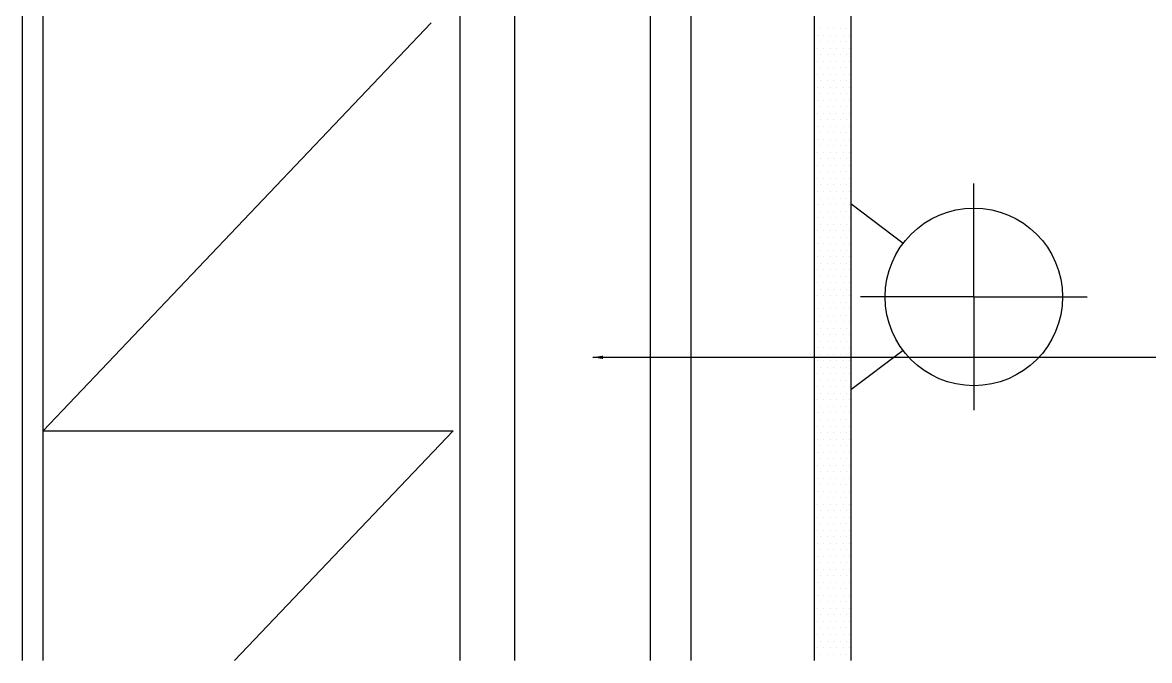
# Model space of a CAD drawing. Header units: metres. Extents: x 179535 to 180682, y 160703 to 163092.
# Drawn here: x 179536.4 to 179811.1, y 162462.9 to 162618.4 of the extents above; entities that cross this region are included whole.
import ezdxf

# ---------------------------------------------------------------- set-up
doc = ezdxf.new("R2010")
doc.units = ezdxf.units.M
for name, color, linetype in [('00', 251, 'Continuous'), ('0节点3', 3, 'Continuous'), ('0节点4', 1, 'Continuous'), ('10', 8, 'Continuous'), ('18', 4, 'Continuous'), ('7', 7, 'Continuous'), ('家具外线', 1, 'Continuous')]:
    doc.layers.add(name, color=color, linetype=linetype)
doc.dimstyles.get("Standard").update_dxf_attribs({"dimtxt": 2.5, "dimasz": 2.5, "dimexe": 1.25, "dimexo": 0.625, "dimtad": 1, "dimcen": 2.5, "dimazin": 3, "dimtfac": 1, "dimtmove": 0, "dimatfit": 3})

msp = doc.modelspace()

# ---------------------------------------------------------------- linework, layer by layer
at = {"layer": '00'}
for p, q in [((179729.36, 162616.9, -5.67), (179729.36, 162616.9, -5.67)), ((179730.16, 162615.31, -5.67), (179730.16, 162615.31, -5.67)), ((179730.95, 162616.9, -5.67), (179730.95, 162616.9, -5.67)), ((179731.74, 162615.31, -5.67), (179731.74, 162615.31, -5.67)), ((179732.54, 162616.9, -5.67), (179732.54, 162616.9, -5.67)), ((179733.33, 162615.31, -5.67), (179733.33, 162615.31, -5.67)), ((179734.12, 162616.9, -5.67), (179734.12, 162616.9, -5.67)), ((179734.92, 162615.31, -5.67), (179734.92, 162615.31, -5.67)), ((179735.71, 162616.9, -5.67), (179735.71, 162616.9, -5.67)), ((179736.51, 162615.31, -5.67), (179736.51, 162615.31, -5.67)), ((179737.3, 162616.9, -5.67), (179737.3, 162616.9, -5.67)), ((179738.09, 162615.31, -5.67), (179738.09, 162615.31, -5.67)), ((179729.36, 162613.72, -5.67), (179729.36, 162613.72, -5.67)), ((179730.16, 162612.14, -5.67), (179730.16, 162612.14, -5.67)), ((179730.95, 162613.72, -5.67), (179730.95, 162613.72, -5.67)), ((179731.74, 162612.14, -5.67), (179731.74, 162612.14, -5.67)), ((179732.54, 162613.72, -5.67), (179732.54, 162613.72, -5.67)), ((179733.33, 162612.14, -5.67), (179733.33, 162612.14, -5.67)), ((179734.12, 162613.72, -5.67), (179734.12, 162613.72, -5.67)), ((179734.92, 162612.14, -5.67), (179734.92, 162612.14, -5.67)), ((179735.71, 162613.72, -5.67), (179735.71, 162613.72, -5.67)), ((179736.51, 162612.14, -5.67), (179736.51, 162612.14, -5.67)), ((179737.3, 162613.72, -5.67), (179737.3, 162613.72, -5.67)), ((179738.09, 162612.14, -5.67), (179738.09, 162612.14, -5.67)), ((179729.36, 162610.55, -5.67), (179729.36, 162610.55, -5.67)), ((179730.95, 162610.55, -5.67), (179730.95, 162610.55, -5.67)), ((179732.54, 162610.55, -5.67), (179732.54, 162610.55, -5.67)), ((179734.12, 162610.55, -5.67), (179734.12, 162610.55, -5.67)), ((179735.71, 162610.55, -5.67), (179735.71, 162610.55, -5.67)), ((179737.3, 162610.55, -5.67), (179737.3, 162610.55, -5.67)), ((179729.36, 162607.37, -5.67), (179729.36, 162607.37, -5.67)), ((179730.16, 162608.96, -5.67), (179730.16, 162608.96, -5.67)), ((179730.95, 162607.37, -5.67), (179730.95, 162607.37, -5.67)), ((179731.74, 162608.96, -5.67), (179731.74, 162608.96, -5.67)), ((179732.54, 162607.37, -5.67), (179732.54, 162607.37, -5.67)), ((179733.33, 162608.96, -5.67), (179733.33, 162608.96, -5.67)), ((179734.12, 162607.37, -5.67), (179734.12, 162607.37, -5.67)), ((179734.92, 162608.96, -5.67), (179734.92, 162608.96, -5.67)), ((179735.71, 162607.37, -5.67), (179735.71, 162607.37, -5.67)), ((179736.51, 162608.96, -5.67), (179736.51, 162608.96, -5.67)), ((179737.3, 162607.37, -5.67), (179737.3, 162607.37, -5.67)), ((179738.09, 162608.96, -5.67), (179738.09, 162608.96, -5.67)), ((179729.36, 162604.2, -5.67), (179729.36, 162604.2, -5.67)), ((179730.16, 162605.79, -5.67), (179730.16, 162605.79, -5.67)), ((179730.95, 162604.2, -5.67), (179730.95, 162604.2, -5.67)), ((179731.74, 162605.79, -5.67), (179731.74, 162605.79, -5.67)), ((179732.54, 162604.2, -5.67), (179732.54, 162604.2, -5.67)), ((179733.33, 162605.79, -5.67), (179733.33, 162605.79, -5.67)), ((179734.12, 162604.2, -5.67), (179734.12, 162604.2, -5.67)), ((179734.92, 162605.79, -5.67), (179734.92, 162605.79, -5.67)), ((179735.71, 162604.2, -5.67), (179735.71, 162604.2, -5.67)), ((179736.51, 162605.79, -5.67), (179736.51, 162605.79, -5.67)), ((179737.3, 162604.2, -5.67), (179737.3, 162604.2, -5.67)), ((179738.09, 162605.79, -5.67), (179738.09, 162605.79, -5.67)), ((179729.36, 162601.02, -5.67), (179729.36, 162601.02, -5.67)), ((179730.16, 162602.61, -5.67), (179730.16, 162602.61, -5.67)), ((179730.95, 162601.02, -5.67), (179730.95, 162601.02, -5.67)), ((179731.74, 162602.61, -5.67), (179731.74, 162602.61, -5.67)), ((179732.54, 162601.02, -5.67), (179732.54, 162601.02, -5.67)), ((179733.33, 162602.61, -5.67), (179733.33, 162602.61, -5.67)), ((179734.12, 162601.02, -5.67), (179734.12, 162601.02, -5.67)), ((179734.92, 162602.61, -5.67), (179734.92, 162602.61, -5.67)), ((179735.71, 162601.02, -5.67), (179735.71, 162601.02, -5.67)), ((179736.51, 162602.61, -5.67), (179736.51, 162602.61, -5.67)), ((179737.3, 162601.02, -5.67), (179737.3, 162601.02, -5.67)), ((179738.09, 162602.61, -5.67), (179738.09, 162602.61, -5.67)), ((179730.16, 162599.44, -5.67), (179730.16, 162599.44, -5.67)), ((179731.74, 162599.44, -5.67), (179731.74, 162599.44, -5.67)), ((179733.33, 162599.44, -5.67), (179733.33, 162599.44, -5.67)), ((179734.92, 162599.44, -5.67), (179734.92, 162599.44, -5.67)), ((179736.51, 162599.44, -5.67), (179736.51, 162599.44, -5.67)), ((179738.09, 162599.44, -5.67), (179738.09, 162599.44, -5.67)), ((179729.36, 162597.85, -5.67), (179729.36, 162597.85, -5.67)), ((179730.16, 162596.26, -5.67), (179730.16, 162596.26, -5.67)), ((179730.95, 162597.85, -5.67), (179730.95, 162597.85, -5.67)), ((179731.74, 162596.26, -5.67), (179731.74, 162596.26, -5.67)), ((179732.54, 162597.85, -5.67), (179732.54, 162597.85, -5.67)), ((179733.33, 162596.26, -5.67), (179733.33, 162596.26, -5.67)), ((179734.12, 162597.85, -5.67), (179734.12, 162597.85, -5.67)), ((179734.92, 162596.26, -5.67), (179734.92, 162596.26, -5.67)), ((179735.71, 162597.85, -5.67), (179735.71, 162597.85, -5.67)), ((179736.51, 162596.26, -5.67), (179736.51, 162596.26, -5.67)), ((179737.3, 162597.85, -5.67), (179737.3, 162597.85, -5.67)), ((179738.09, 162596.26, -5.67), (179738.09, 162596.26, -5.67)), ((179729.36, 162594.67, -5.67), (179729.36, 162594.67, -5.67)), ((179730.16, 162593.09, -5.67), (179730.16, 162593.09, -5.67)), ((179730.95, 162594.67, -5.67), (179730.95, 162594.67, -5.67)), ((179731.74, 162593.09, -5.67), (179731.74, 162593.09, -5.67)), ((179732.54, 162594.67, -5.67), (179732.54, 162594.67, -5.67)), ((179733.33, 162593.09, -5.67), (179733.33, 162593.09, -5.67)), ((179734.12, 162594.67, -5.67), (179734.12, 162594.67, -5.67)), ((179734.92, 162593.09, -5.67), (179734.92, 162593.09, -5.67)), ((179735.71, 162594.67, -5.67), (179735.71, 162594.67, -5.67)), ((179736.51, 162593.09, -5.67), (179736.51, 162593.09, -5.67)), ((179737.3, 162594.67, -5.67), (179737.3, 162594.67, -5.67)), ((179738.09, 162593.09, -5.67), (179738.09, 162593.09, -5.67)), ((179729.36, 162591.5, -5.67), (179729.36, 162591.5, -5.67)), ((179730.95, 162591.5, -5.67), (179730.95, 162591.5, -5.67)), ((179732.54, 162591.5, -5.67), (179732.54, 162591.5, -5.67)), ((179734.12, 162591.5, -5.67), (179734.12, 162591.5, -5.67)), ((179735.71, 162591.5, -5.67), (179735.71, 162591.5, -5.67)), ((179737.3, 162591.5, -5.67), (179737.3, 162591.5, -5.67)), ((179729.36, 162588.32, -5.67), (179729.36, 162588.32, -5.67)), ((179730.16, 162589.91, -5.67), (179730.16, 162589.91, -5.67)), ((179730.95, 162588.32, -5.67), (179730.95, 162588.32, -5.67)), ((179731.74, 162589.91, -5.67), (179731.74, 162589.91, -5.67)), ((179732.54, 162588.32, -5.67), (179732.54, 162588.32, -5.67)), ((179733.33, 162589.91, -5.67), (179733.33, 162589.91, -5.67)), ((179734.12, 162588.32, -5.67), (179734.12, 162588.32, -5.67)), ((179734.92, 162589.91, -5.67), (179734.92, 162589.91, -5.67)), ((179735.71, 162588.32, -5.67), (179735.71, 162588.32, -5.67)), ((179736.51, 162589.91, -5.67), (179736.51, 162589.91, -5.67)), ((179737.3, 162588.32, -5.67), (179737.3, 162588.32, -5.67)), ((179738.09, 162589.91, -5.67), (179738.09, 162589.91, -5.67)), ((179729.36, 162585.15, -5.67), (179729.36, 162585.15, -5.67)), ((179730.16, 162586.74, -5.67), (179730.16, 162586.74, -5.67)), ((179730.95, 162585.15, -5.67), (179730.95, 162585.15, -5.67)), ((179731.74, 162586.74, -5.67), (179731.74, 162586.74, -5.67)), ((179732.54, 162585.15, -5.67), (179732.54, 162585.15, -5.67)), ((179733.33, 162586.74, -5.67), (179733.33, 162586.74, -5.67)), ((179734.12, 162585.15, -5.67), (179734.12, 162585.15, -5.67)), ((179734.92, 162586.74, -5.67), (179734.92, 162586.74, -5.67)), ((179735.71, 162585.15, -5.67), (179735.71, 162585.15, -5.67)), ((179736.51, 162586.74, -5.67), (179736.51, 162586.74, -5.67)), ((179737.3, 162585.15, -5.67), (179737.3, 162585.15, -5.67)), ((179738.09, 162586.74, -5.67), (179738.09, 162586.74, -5.67)), ((179729.36, 162581.97, -5.67), (179729.36, 162581.97, -5.67)), ((179730.16, 162583.56, -5.67), (179730.16, 162583.56, -5.67)), ((179730.95, 162581.97, -5.67), (179730.95, 162581.97, -5.67)), ((179731.74, 162583.56, -5.67), (179731.74, 162583.56, -5.67)), ((179732.54, 162581.97, -5.67), (179732.54, 162581.97, -5.67)), ((179733.33, 162583.56, -5.67), (179733.33, 162583.56, -5.67)), ((179734.12, 162581.97, -5.67), (179734.12, 162581.97, -5.67)), ((179734.92, 162583.56, -5.67), (179734.92, 162583.56, -5.67)), ((179735.71, 162581.97, -5.67), (179735.71, 162581.97, -5.67)), ((179736.51, 162583.56, -5.67), (179736.51, 162583.56, -5.67)), ((179737.3, 162581.97, -5.67), (179737.3, 162581.97, -5.67)), ((179738.09, 162583.56, -5.67), (179738.09, 162583.56, -5.67)), ((179730.16, 162580.39, -5.67), (179730.16, 162580.39, -5.67)), ((179731.74, 162580.39, -5.67), (179731.74, 162580.39, -5.67)), ((179733.33, 162580.39, -5.67), (179733.33, 162580.39, -5.67)), ((179734.92, 162580.39, -5.67), (179734.92, 162580.39, -5.67)), ((179736.51, 162580.39, -5.67), (179736.51, 162580.39, -5.67)), ((179738.09, 162580.39, -5.67), (179738.09, 162580.39, -5.67)), ((179729.36, 162578.8, -5.67), (179729.36, 162578.8, -5.67)), ((179730.16, 162577.21, -5.67), (179730.16, 162577.21, -5.67)), ((179730.95, 162578.8, -5.67), (179730.95, 162578.8, -5.67)), ((179731.74, 162577.21, -5.67), (179731.74, 162577.21, -5.67)), ((179732.54, 162578.8, -5.67), (179732.54, 162578.8, -5.67)), ((179733.33, 162577.21, -5.67), (179733.33, 162577.21, -5.67)), ((179734.12, 162578.8, -5.67), (179734.12, 162578.8, -5.67)), ((179734.92, 162577.21, -5.67), (179734.92, 162577.21, -5.67)), ((179735.71, 162578.8, -5.67), (179735.71, 162578.8, -5.67)), ((179736.51, 162577.21, -5.67), (179736.51, 162577.21, -5.67)), ((179737.3, 162578.8, -5.67), (179737.3, 162578.8, -5.67)), ((179738.09, 162577.21, -5.67), (179738.09, 162577.21, -5.67)), ((179729.36, 162575.62, -5.67), (179729.36, 162575.62, -5.67)), ((179730.16, 162574.04, -5.67), (179730.16, 162574.04, -5.67)), ((179730.95, 162575.62, -5.67), (179730.95, 162575.62, -5.67)), ((179731.74, 162574.04, -5.67), (179731.74, 162574.04, -5.67)), ((179732.54, 162575.62, -5.67), (179732.54, 162575.62, -5.67)), ((179733.33, 162574.04, -5.67), (179733.33, 162574.04, -5.67)), ((179734.12, 162575.62, -5.67), (179734.12, 162575.62, -5.67)), ((179734.92, 162574.04, -5.67), (179734.92, 162574.04, -5.67)), ((179735.71, 162575.62, -5.67), (179735.71, 162575.62, -5.67)), ((179736.51, 162574.04, -5.67), (179736.51, 162574.04, -5.67)), ((179737.3, 162575.62, -5.67), (179737.3, 162575.62, -5.67)), ((179738.09, 162574.04, -5.67), (179738.09, 162574.04, -5.67)), ((179729.36, 162572.45, -5.67), (179729.36, 162572.45, -5.67)), ((179730.16, 162570.86, -5.67), (179730.16, 162570.86, -5.67)), ((179730.95, 162572.45, -5.67), (179730.95, 162572.45, -5.67)), ((179731.74, 162570.86, -5.67), (179731.74, 162570.86, -5.67)), ((179732.54, 162572.45, -5.67), (179732.54, 162572.45, -5.67)), ((179733.33, 162570.86, -5.67), (179733.33, 162570.86, -5.67)), ((179734.12, 162572.45, -5.67), (179734.12, 162572.45, -5.67)), ((179734.92, 162570.86, -5.67), (179734.92, 162570.86, -5.67)), ((179735.71, 162572.45, -5.67), (179735.71, 162572.45, -5.67)), ((179736.51, 162570.86, -5.67), (179736.51, 162570.86, -5.67)), ((179737.3, 162572.45, -5.67), (179737.3, 162572.45, -5.67)), ((179738.09, 162570.86, -5.67), (179738.09, 162570.86, -5.67)), ((179729.36, 162569.27, -5.67), (179729.36, 162569.27, -5.67)), ((179730.95, 162569.27, -5.67), (179730.95, 162569.27, -5.67)), ((179732.54, 162569.27, -5.67), (179732.54, 162569.27, -5.67)), ((179734.12, 162569.27, -5.67), (179734.12, 162569.27, -5.67)), ((179735.71, 162569.27, -5.67), (179735.71, 162569.27, -5.67)), ((179737.3, 162569.27, -5.67), (179737.3, 162569.27, -5.67)), ((179729.36, 162566.1, -5.67), (179729.36, 162566.1, -5.67)), ((179730.16, 162567.69, -5.67), (179730.16, 162567.69, -5.67)), ((179730.95, 162566.1, -5.67), (179730.95, 162566.1, -5.67)), ((179731.74, 162567.69, -5.67), (179731.74, 162567.69, -5.67)), ((179732.54, 162566.1, -5.67), (179732.54, 162566.1, -5.67)), ((179733.33, 162567.69, -5.67), (179733.33, 162567.69, -5.67)), ((179734.12, 162566.1, -5.67), (179734.12, 162566.1, -5.67)), ((179734.92, 162567.69, -5.67), (179734.92, 162567.69, -5.67)), ((179735.71, 162566.1, -5.67), (179735.71, 162566.1, -5.67)), ((179736.51, 162567.69, -5.67), (179736.51, 162567.69, -5.67)), ((179737.3, 162566.1, -5.67), (179737.3, 162566.1, -5.67)), ((179738.09, 162567.69, -5.67), (179738.09, 162567.69, -5.67)), ((179729.36, 162562.92, -5.67), (179729.36, 162562.92, -5.67)), ((179730.16, 162564.51, -5.67), (179730.16, 162564.51, -5.67)), ((179730.95, 162562.92, -5.67), (179730.95, 162562.92, -5.67)), ((179731.74, 162564.51, -5.67), (179731.74, 162564.51, -5.67)), ((179732.54, 162562.92, -5.67), (179732.54, 162562.92, -5.67)), ((179733.33, 162564.51, -5.67), (179733.33, 162564.51, -5.67)), ((179734.12, 162562.92, -5.67), (179734.12, 162562.92, -5.67)), ((179734.92, 162564.51, -5.67), (179734.92, 162564.51, -5.67)), ((179735.71, 162562.92, -5.67), (179735.71, 162562.92, -5.67)), ((179736.51, 162564.51, -5.67), (179736.51, 162564.51, -5.67)), ((179737.3, 162562.92, -5.67), (179737.3, 162562.92, -5.67)), ((179738.09, 162564.51, -5.67), (179738.09, 162564.51, -5.67)), ((179730.16, 162561.34, -5.67), (179730.16, 162561.34, -5.67)), ((179731.74, 162561.34, -5.67), (179731.74, 162561.34, -5.67)), ((179733.33, 162561.34, -5.67), (179733.33, 162561.34, -5.67)), ((179734.92, 162561.34, -5.67), (179734.92, 162561.34, -5.67)), ((179736.51, 162561.34, -5.67), (179736.51, 162561.34, -5.67)), ((179738.09, 162561.34, -5.67), (179738.09, 162561.34, -5.67)), ((179729.36, 162559.75, -5.67), (179729.36, 162559.75, -5.67)), ((179730.16, 162558.16, -5.67), (179730.16, 162558.16, -5.67)), ((179730.95, 162559.75, -5.67), (179730.95, 162559.75, -5.67)), ((179731.74, 162558.16, -5.67), (179731.74, 162558.16, -5.67)), ((179732.54, 162559.75, -5.67), (179732.54, 162559.75, -5.67)), ((179733.33, 162558.16, -5.67), (179733.33, 162558.16, -5.67)), ((179734.12, 162559.75, -5.67), (179734.12, 162559.75, -5.67)), ((179734.92, 162558.16, -5.67), (179734.92, 162558.16, -5.67)), ((179735.71, 162559.75, -5.67), (179735.71, 162559.75, -5.67)), ((179736.51, 162558.16, -5.67), (179736.51, 162558.16, -5.67)), ((179737.3, 162559.75, -5.67), (179737.3, 162559.75, -5.67)), ((179738.09, 162558.16, -5.67), (179738.09, 162558.16, -5.67)), ((179729.36, 162556.57, -5.67), (179729.36, 162556.57, -5.67)), ((179730.16, 162554.99, -5.67), (179730.16, 162554.99, -5.67)), ((179730.95, 162556.57, -5.67), (179730.95, 162556.57, -5.67)), ((179731.74, 162554.99, -5.67), (179731.74, 162554.99, -5.67)), ((179732.54, 162556.57, -5.67), (179732.54, 162556.57, -5.67)), ((179733.33, 162554.99, -5.67), (179733.33, 162554.99, -5.67)), ((179734.12, 162556.57, -5.67), (179734.12, 162556.57, -5.67)), ((179734.92, 162554.99, -5.67), (179734.92, 162554.99, -5.67)), ((179735.71, 162556.57, -5.67), (179735.71, 162556.57, -5.67)), ((179736.51, 162554.99, -5.67), (179736.51, 162554.99, -5.67)), ((179737.3, 162556.57, -5.67), (179737.3, 162556.57, -5.67)), ((179738.09, 162554.99, -5.67), (179738.09, 162554.99, -5.67)), ((179729.36, 162553.4, -5.67), (179729.36, 162553.4, -5.67)), ((179730.16, 162551.81, -5.67), (179730.16, 162551.81, -5.67)), ((179730.95, 162553.4, -5.67), (179730.95, 162553.4, -5.67)), ((179731.74, 162551.81, -5.67), (179731.74, 162551.81, -5.67)), ((179732.54, 162553.4, -5.67), (179732.54, 162553.4, -5.67)), ((179733.33, 162551.81, -5.67), (179733.33, 162551.81, -5.67)), ((179734.12, 162553.4, -5.67), (179734.12, 162553.4, -5.67)), ((179734.92, 162551.81, -5.67), (179734.92, 162551.81, -5.67)), ((179735.71, 162553.4, -5.67), (179735.71, 162553.4, -5.67)), ((179736.51, 162551.81, -5.67), (179736.51, 162551.81, -5.67)), ((179737.3, 162553.4, -5.67), (179737.3, 162553.4, -5.67)), ((179738.09, 162551.81, -5.67), (179738.09, 162551.81, -5.67)), ((179729.36, 162550.22, -5.67), (179729.36, 162550.22, -5.67)), ((179730.95, 162550.22, -5.67), (179730.95, 162550.22, -5.67)), ((179732.54, 162550.22, -5.67), (179732.54, 162550.22, -5.67)), ((179734.12, 162550.22, -5.67), (179734.12, 162550.22, -5.67)), ((179735.71, 162550.22, -5.67), (179735.71, 162550.22, -5.67)), ((179737.3, 162550.22, -5.67), (179737.3, 162550.22, -5.67)), ((179729.36, 162547.05, -5.67), (179729.36, 162547.05, -5.67)), ((179730.16, 162548.64, -5.67), (179730.16, 162548.64, -5.67)), ((179730.95, 162547.05, -5.67), (179730.95, 162547.05, -5.67)), ((179731.74, 162548.64, -5.67), (179731.74, 162548.64, -5.67)), ((179732.54, 162547.05, -5.67), (179732.54, 162547.05, -5.67)), ((179733.33, 162548.64, -5.67), (179733.33, 162548.64, -5.67)), ((179734.12, 162547.05, -5.67), (179734.12, 162547.05, -5.67)), ((179734.92, 162548.64, -5.67), (179734.92, 162548.64, -5.67)), ((179735.71, 162547.05, -5.67), (179735.71, 162547.05, -5.67)), ((179736.51, 162548.64, -5.67), (179736.51, 162548.64, -5.67)), ((179737.3, 162547.05, -5.67), (179737.3, 162547.05, -5.67)), ((179738.09, 162548.64, -5.67), (179738.09, 162548.64, -5.67)), ((179729.36, 162543.87, -5.67), (179729.36, 162543.87, -5.67)), ((179730.16, 162545.46, -5.67), (179730.16, 162545.46, -5.67)), ((179730.95, 162543.87, -5.67), (179730.95, 162543.87, -5.67)), ((179731.74, 162545.46, -5.67), (179731.74, 162545.46, -5.67)), ((179732.54, 162543.87, -5.67), (179732.54, 162543.87, -5.67)), ((179733.33, 162545.46, -5.67), (179733.33, 162545.46, -5.67)), ((179734.12, 162543.87, -5.67), (179734.12, 162543.87, -5.67)), ((179734.92, 162545.46, -5.67), (179734.92, 162545.46, -5.67)), ((179735.71, 162543.87, -5.67), (179735.71, 162543.87, -5.67)), ((179736.51, 162545.46, -5.67), (179736.51, 162545.46, -5.67)), ((179737.3, 162543.87, -5.67), (179737.3, 162543.87, -5.67)), ((179738.09, 162545.46, -5.67), (179738.09, 162545.46, -5.67)), ((179729.36, 162540.7, -5.67), (179729.36, 162540.7, -5.67)), ((179730.16, 162542.29, -5.67), (179730.16, 162542.29, -5.67)), ((179730.95, 162540.7, -5.67), (179730.95, 162540.7, -5.67)), ((179731.74, 162542.29, -5.67), (179731.74, 162542.29, -5.67)), ((179732.54, 162540.7, -5.67), (179732.54, 162540.7, -5.67)), ((179733.33, 162542.29, -5.67), (179733.33, 162542.29, -5.67)), ((179734.12, 162540.7, -5.67), (179734.12, 162540.7, -5.67)), ((179734.92, 162542.29, -5.67), (179734.92, 162542.29, -5.67)), ((179735.71, 162540.7, -5.67), (179735.71, 162540.7, -5.67)), ((179736.51, 162542.29, -5.67), (179736.51, 162542.29, -5.67)), ((179737.3, 162540.7, -5.67), (179737.3, 162540.7, -5.67)), ((179738.09, 162542.29, -5.67), (179738.09, 162542.29, -5.67)), ((179730.16, 162539.11, -5.67), (179730.16, 162539.11, -5.67)), ((179731.74, 162539.11, -5.67), (179731.74, 162539.11, -5.67)), ((179733.33, 162539.11, -5.67), (179733.33, 162539.11, -5.67)), ((179734.92, 162539.11, -5.67), (179734.92, 162539.11, -5.67)), ((179736.51, 162539.11, -5.67), (179736.51, 162539.11, -5.67)), ((179738.09, 162539.11, -5.67), (179738.09, 162539.11, -5.67)), ((179729.36, 162537.52, -5.67), (179729.36, 162537.52, -5.67)), ((179730.16, 162535.94, -5.67), (179730.16, 162535.94, -5.67)), ((179730.95, 162537.52, -5.67), (179730.95, 162537.52, -5.67)), ((179731.74, 162535.94, -5.67), (179731.74, 162535.94, -5.67)), ((179732.54, 162537.52, -5.67), (179732.54, 162537.52, -5.67)), ((179733.33, 162535.94, -5.67), (179733.33, 162535.94, -5.67)), ((179734.12, 162537.52, -5.67), (179734.12, 162537.52, -5.67)), ((179734.92, 162535.94, -5.67), (179734.92, 162535.94, -5.67)), ((179735.71, 162537.52, -5.67), (179735.71, 162537.52, -5.67)), ((179736.51, 162535.94, -5.67), (179736.51, 162535.94, -5.67)), ((179737.3, 162537.52, -5.67), (179737.3, 162537.52, -5.67)), ((179738.09, 162535.94, -5.67), (179738.09, 162535.94, -5.67)), ((179729.36, 162534.35, -5.67), (179729.36, 162534.35, -5.67)), ((179730.16, 162532.76, -5.67), (179730.16, 162532.76, -5.67)), ((179730.95, 162534.35, -5.67), (179730.95, 162534.35, -5.67)), ((179731.74, 162532.76, -5.67), (179731.74, 162532.76, -5.67)), ((179732.54, 162534.35, -5.67), (179732.54, 162534.35, -5.67)), ((179733.33, 162532.76, -5.67), (179733.33, 162532.76, -5.67)), ((179734.12, 162534.35, -5.67), (179734.12, 162534.35, -5.67)), ((179734.92, 162532.76, -5.67), (179734.92, 162532.76, -5.67)), ((179735.71, 162534.35, -5.67), (179735.71, 162534.35, -5.67)), ((179736.51, 162532.76, -5.67), (179736.51, 162532.76, -5.67)), ((179737.3, 162534.35, -5.67), (179737.3, 162534.35, -5.67)), ((179738.09, 162532.76, -5.67), (179738.09, 162532.76, -5.67)), ((179729.36, 162531.17, -5.67), (179729.36, 162531.17, -5.67)), ((179730.16, 162529.59, -5.67), (179730.16, 162529.59, -5.67)), ((179730.95, 162531.17, -5.67), (179730.95, 162531.17, -5.67)), ((179731.74, 162529.59, -5.67), (179731.74, 162529.59, -5.67)), ((179732.54, 162531.17, -5.67), (179732.54, 162531.17, -5.67)), ((179733.33, 162529.59, -5.67), (179733.33, 162529.59, -5.67)), ((179734.12, 162531.17, -5.67), (179734.12, 162531.17, -5.67)), ((179734.92, 162529.59, -5.67), (179734.92, 162529.59, -5.67)), ((179735.71, 162531.17, -5.67), (179735.71, 162531.17, -5.67)), ((179736.51, 162529.59, -5.67), (179736.51, 162529.59, -5.67)), ((179737.3, 162531.17, -5.67), (179737.3, 162531.17, -5.67)), ((179738.09, 162529.59, -5.67), (179738.09, 162529.59, -5.67)), ((179729.36, 162528, -5.67), (179729.36, 162528, -5.67)), ((179730.95, 162528, -5.67), (179730.95, 162528, -5.67)), ((179732.54, 162528, -5.67), (179732.54, 162528, -5.67)), ((179734.12, 162528, -5.67), (179734.12, 162528, -5.67)), ((179735.71, 162528, -5.67), (179735.71, 162528, -5.67)), ((179737.3, 162528, -5.67), (179737.3, 162528, -5.67)), ((179729.36, 162524.82, -5.67), (179729.36, 162524.82, -5.67)), ((179730.16, 162526.41, -5.67), (179730.16, 162526.41, -5.67)), ((179730.95, 162524.82, -5.67), (179730.95, 162524.82, -5.67)), ((179731.74, 162526.41, -5.67), (179731.74, 162526.41, -5.67)), ((179732.54, 162524.82, -5.67), (179732.54, 162524.82, -5.67)), ((179733.33, 162526.41, -5.67), (179733.33, 162526.41, -5.67)), ((179734.12, 162524.82, -5.67), (179734.12, 162524.82, -5.67)), ((179734.92, 162526.41, -5.67), (179734.92, 162526.41, -5.67)), ((179735.71, 162524.82, -5.67), (179735.71, 162524.82, -5.67)), ((179736.51, 162526.41, -5.67), (179736.51, 162526.41, -5.67)), ((179737.3, 162524.82, -5.67), (179737.3, 162524.82, -5.67)), ((179738.09, 162526.41, -5.67), (179738.09, 162526.41, -5.67)), ((179729.36, 162521.65, -5.67), (179729.36, 162521.65, -5.67)), ((179730.16, 162523.24, -5.67), (179730.16, 162523.24, -5.67)), ((179730.95, 162521.65, -5.67), (179730.95, 162521.65, -5.67)), ((179731.74, 162523.24, -5.67), (179731.74, 162523.24, -5.67)), ((179732.54, 162521.65, -5.67), (179732.54, 162521.65, -5.67)), ((179733.33, 162523.24, -5.67), (179733.33, 162523.24, -5.67)), ((179734.12, 162521.65, -5.67), (179734.12, 162521.65, -5.67)), ((179734.92, 162523.24, -5.67), (179734.92, 162523.24, -5.67)), ((179735.71, 162521.65, -5.67), (179735.71, 162521.65, -5.67)), ((179736.51, 162523.24, -5.67), (179736.51, 162523.24, -5.67)), ((179737.3, 162521.65, -5.67), (179737.3, 162521.65, -5.67)), ((179738.09, 162523.24, -5.67), (179738.09, 162523.24, -5.67)), ((179730.16, 162520.06, -5.67), (179730.16, 162520.06, -5.67)), ((179731.74, 162520.06, -5.67), (179731.74, 162520.06, -5.67)), ((179733.33, 162520.06, -5.67), (179733.33, 162520.06, -5.67)), ((179734.92, 162520.06, -5.67), (179734.92, 162520.06, -5.67)), ((179736.51, 162520.06, -5.67), (179736.51, 162520.06, -5.67)), ((179738.09, 162520.06, -5.67), (179738.09, 162520.06, -5.67)), ((179729.36, 162518.47, -5.67), (179729.36, 162518.47, -5.67)), ((179730.16, 162516.89, -5.67), (179730.16, 162516.89, -5.67)), ((179730.95, 162518.47, -5.67), (179730.95, 162518.47, -5.67)), ((179731.74, 162516.89, -5.67), (179731.74, 162516.89, -5.67)), ((179732.54, 162518.47, -5.67), (179732.54, 162518.47, -5.67)), ((179733.33, 162516.89, -5.67), (179733.33, 162516.89, -5.67)), ((179734.12, 162518.47, -5.67), (179734.12, 162518.47, -5.67)), ((179734.92, 162516.89, -5.67), (179734.92, 162516.89, -5.67)), ((179735.71, 162518.47, -5.67), (179735.71, 162518.47, -5.67)), ((179736.51, 162516.89, -5.67), (179736.51, 162516.89, -5.67)), ((179737.3, 162518.47, -5.67), (179737.3, 162518.47, -5.67)), ((179738.09, 162516.89, -5.67), (179738.09, 162516.89, -5.67)), ((179729.36, 162515.3, -5.67), (179729.36, 162515.3, -5.67)), ((179730.16, 162513.71, -5.67), (179730.16, 162513.71, -5.67)), ((179730.95, 162515.3, -5.67), (179730.95, 162515.3, -5.67)), ((179731.74, 162513.71, -5.67), (179731.74, 162513.71, -5.67)), ((179732.54, 162515.3, -5.67), (179732.54, 162515.3, -5.67)), ((179733.33, 162513.71, -5.67), (179733.33, 162513.71, -5.67)), ((179734.12, 162515.3, -5.67), (179734.12, 162515.3, -5.67)), ((179734.92, 162513.71, -5.67), (179734.92, 162513.71, -5.67)), ((179735.71, 162515.3, -5.67), (179735.71, 162515.3, -5.67)), ((179736.51, 162513.71, -5.67), (179736.51, 162513.71, -5.67)), ((179737.3, 162515.3, -5.67), (179737.3, 162515.3, -5.67)), ((179738.09, 162513.71, -5.67), (179738.09, 162513.71, -5.67)), ((179729.36, 162512.12, -5.67), (179729.36, 162512.12, -5.67)), ((179730.16, 162510.54, -5.67), (179730.16, 162510.54, -5.67)), ((179730.95, 162512.12, -5.67), (179730.95, 162512.12, -5.67)), ((179731.74, 162510.54, -5.67), (179731.74, 162510.54, -5.67)), ((179732.54, 162512.12, -5.67), (179732.54, 162512.12, -5.67)), ((179733.33, 162510.54, -5.67), (179733.33, 162510.54, -5.67)), ((179734.12, 162512.12, -5.67), (179734.12, 162512.12, -5.67)), ((179734.92, 162510.54, -5.67), (179734.92, 162510.54, -5.67)), ((179735.71, 162512.12, -5.67), (179735.71, 162512.12, -5.67)), ((179736.51, 162510.54, -5.67), (179736.51, 162510.54, -5.67)), ((179737.3, 162512.12, -5.67), (179737.3, 162512.12, -5.67)), ((179738.09, 162510.54, -5.67), (179738.09, 162510.54, -5.67)), ((179729.36, 162508.95, -5.67), (179729.36, 162508.95, -5.67)), ((179730.95, 162508.95, -5.67), (179730.95, 162508.95, -5.67)), ((179732.54, 162508.95, -5.67), (179732.54, 162508.95, -5.67)), ((179734.12, 162508.95, -5.67), (179734.12, 162508.95, -5.67)), ((179735.71, 162508.95, -5.67), (179735.71, 162508.95, -5.67)), ((179737.3, 162508.95, -5.67), (179737.3, 162508.95, -5.67)), ((179729.36, 162505.77, -5.67), (179729.36, 162505.77, -5.67)), ((179730.16, 162507.36, -5.67), (179730.16, 162507.36, -5.67)), ((179730.95, 162505.77, -5.67), (179730.95, 162505.77, -5.67)), ((179731.74, 162507.36, -5.67), (179731.74, 162507.36, -5.67)), ((179732.54, 162505.77, -5.67), (179732.54, 162505.77, -5.67)), ((179733.33, 162507.36, -5.67), (179733.33, 162507.36, -5.67)), ((179734.12, 162505.77, -5.67), (179734.12, 162505.77, -5.67)), ((179734.92, 162507.36, -5.67), (179734.92, 162507.36, -5.67)), ((179735.71, 162505.77, -5.67), (179735.71, 162505.77, -5.67)), ((179736.51, 162507.36, -5.67), (179736.51, 162507.36, -5.67)), ((179737.3, 162505.77, -5.67), (179737.3, 162505.77, -5.67)), ((179738.09, 162507.36, -5.67), (179738.09, 162507.36, -5.67)), ((179729.36, 162502.6, -5.67), (179729.36, 162502.6, -5.67)), ((179730.16, 162504.19, -5.67), (179730.16, 162504.19, -5.67)), ((179730.95, 162502.6, -5.67), (179730.95, 162502.6, -5.67)), ((179731.74, 162504.19, -5.67), (179731.74, 162504.19, -5.67)), ((179732.54, 162502.6, -5.67), (179732.54, 162502.6, -5.67)), ((179733.33, 162504.19, -5.67), (179733.33, 162504.19, -5.67)), ((179734.12, 162502.6, -5.67), (179734.12, 162502.6, -5.67)), ((179734.92, 162504.19, -5.67), (179734.92, 162504.19, -5.67)), ((179735.71, 162502.6, -5.67), (179735.71, 162502.6, -5.67)), ((179736.51, 162504.19, -5.67), (179736.51, 162504.19, -5.67)), ((179737.3, 162502.6, -5.67), (179737.3, 162502.6, -5.67)), ((179738.09, 162504.19, -5.67), (179738.09, 162504.19, -5.67)), ((179729.36, 162499.42, -5.67), (179729.36, 162499.42, -5.67)), ((179730.16, 162501.01, -5.67), (179730.16, 162501.01, -5.67)), ((179730.95, 162499.42, -5.67), (179730.95, 162499.42, -5.67)), ((179731.74, 162501.01, -5.67), (179731.74, 162501.01, -5.67)), ((179732.54, 162499.42, -5.67), (179732.54, 162499.42, -5.67)), ((179733.33, 162501.01, -5.67), (179733.33, 162501.01, -5.67)), ((179734.12, 162499.42, -5.67), (179734.12, 162499.42, -5.67)), ((179734.92, 162501.01, -5.67), (179734.92, 162501.01, -5.67)), ((179735.71, 162499.42, -5.67), (179735.71, 162499.42, -5.67)), ((179736.51, 162501.01, -5.67), (179736.51, 162501.01, -5.67)), ((179737.3, 162499.42, -5.67), (179737.3, 162499.42, -5.67)), ((179738.09, 162501.01, -5.67), (179738.09, 162501.01, -5.67)), ((179730.16, 162497.84, -5.67), (179730.16, 162497.84, -5.67)), ((179731.74, 162497.84, -5.67), (179731.74, 162497.84, -5.67)), ((179733.33, 162497.84, -5.67), (179733.33, 162497.84, -5.67)), ((179734.92, 162497.84, -5.67), (179734.92, 162497.84, -5.67)), ((179736.51, 162497.84, -5.67), (179736.51, 162497.84, -5.67)), ((179738.09, 162497.84, -5.67), (179738.09, 162497.84, -5.67)), ((179729.36, 162496.25, -5.67), (179729.36, 162496.25, -5.67)), ((179730.16, 162494.66, -5.67), (179730.16, 162494.66, -5.67)), ((179730.95, 162496.25, -5.67), (179730.95, 162496.25, -5.67)), ((179731.74, 162494.66, -5.67), (179731.74, 162494.66, -5.67)), ((179732.54, 162496.25, -5.67), (179732.54, 162496.25, -5.67)), ((179733.33, 162494.66, -5.67), (179733.33, 162494.66, -5.67)), ((179734.12, 162496.25, -5.67), (179734.12, 162496.25, -5.67)), ((179734.92, 162494.66, -5.67), (179734.92, 162494.66, -5.67)), ((179735.71, 162496.25, -5.67), (179735.71, 162496.25, -5.67)), ((179736.51, 162494.66, -5.67), (179736.51, 162494.66, -5.67)), ((179737.3, 162496.25, -5.67), (179737.3, 162496.25, -5.67)), ((179738.09, 162494.66, -5.67), (179738.09, 162494.66, -5.67)), ((179729.36, 162493.07, -5.67), (179729.36, 162493.07, -5.67)), ((179730.16, 162491.49, -5.67), (179730.16, 162491.49, -5.67)), ((179730.95, 162493.07, -5.67), (179730.95, 162493.07, -5.67)), ((179731.74, 162491.49, -5.67), (179731.74, 162491.49, -5.67)), ((179732.54, 162493.07, -5.67), (179732.54, 162493.07, -5.67)), ((179733.33, 162491.49, -5.67), (179733.33, 162491.49, -5.67)), ((179734.12, 162493.07, -5.67), (179734.12, 162493.07, -5.67)), ((179734.92, 162491.49, -5.67), (179734.92, 162491.49, -5.67)), ((179735.71, 162493.07, -5.67), (179735.71, 162493.07, -5.67)), ((179736.51, 162491.49, -5.67), (179736.51, 162491.49, -5.67)), ((179737.3, 162493.07, -5.67), (179737.3, 162493.07, -5.67)), ((179738.09, 162491.49, -5.67), (179738.09, 162491.49, -5.67)), ((179729.36, 162489.9, -5.67), (179729.36, 162489.9, -5.67)), ((179730.95, 162489.9, -5.67), (179730.95, 162489.9, -5.67)), ((179732.54, 162489.9, -5.67), (179732.54, 162489.9, -5.67)), ((179734.12, 162489.9, -5.67), (179734.12, 162489.9, -5.67)), ((179735.71, 162489.9, -5.67), (179735.71, 162489.9, -5.67)), ((179737.3, 162489.9, -5.67), (179737.3, 162489.9, -5.67)), ((179729.36, 162486.72, -5.67), (179729.36, 162486.72, -5.67)), ((179730.16, 162488.31, -5.67), (179730.16, 162488.31, -5.67)), ((179730.95, 162486.72, -5.67), (179730.95, 162486.72, -5.67)), ((179731.74, 162488.31, -5.67), (179731.74, 162488.31, -5.67)), ((179732.54, 162486.72, -5.67), (179732.54, 162486.72, -5.67)), ((179733.33, 162488.31, -5.67), (179733.33, 162488.31, -5.67)), ((179734.12, 162486.72, -5.67), (179734.12, 162486.72, -5.67)), ((179734.92, 162488.31, -5.67), (179734.92, 162488.31, -5.67)), ((179735.71, 162486.72, -5.67), (179735.71, 162486.72, -5.67)), ((179736.51, 162488.31, -5.67), (179736.51, 162488.31, -5.67)), ((179737.3, 162486.72, -5.67), (179737.3, 162486.72, -5.67)), ((179738.09, 162488.31, -5.67), (179738.09, 162488.31, -5.67)), ((179729.36, 162483.55, -5.67), (179729.36, 162483.55, -5.67)), ((179730.16, 162485.14, -5.67), (179730.16, 162485.14, -5.67)), ((179730.95, 162483.55, -5.67), (179730.95, 162483.55, -5.67)), ((179731.74, 162485.14, -5.67), (179731.74, 162485.14, -5.67)), ((179732.54, 162483.55, -5.67), (179732.54, 162483.55, -5.67)), ((179733.33, 162485.14, -5.67), (179733.33, 162485.14, -5.67)), ((179734.12, 162483.55, -5.67), (179734.12, 162483.55, -5.67)), ((179734.92, 162485.14, -5.67), (179734.92, 162485.14, -5.67)), ((179735.71, 162483.55, -5.67), (179735.71, 162483.55, -5.67)), ((179736.51, 162485.14, -5.67), (179736.51, 162485.14, -5.67)), ((179737.3, 162483.55, -5.67), (179737.3, 162483.55, -5.67)), ((179738.09, 162485.14, -5.67), (179738.09, 162485.14, -5.67)), ((179729.36, 162480.37, -5.67), (179729.36, 162480.37, -5.67)), ((179730.16, 162481.96, -5.67), (179730.16, 162481.96, -5.67)), ((179730.95, 162480.37, -5.67), (179730.95, 162480.37, -5.67)), ((179731.74, 162481.96, -5.67), (179731.74, 162481.96, -5.67)), ((179732.54, 162480.37, -5.67), (179732.54, 162480.37, -5.67)), ((179733.33, 162481.96, -5.67), (179733.33, 162481.96, -5.67)), ((179734.12, 162480.37, -5.67), (179734.12, 162480.37, -5.67)), ((179734.92, 162481.96, -5.67), (179734.92, 162481.96, -5.67)), ((179735.71, 162480.37, -5.67), (179735.71, 162480.37, -5.67)), ((179736.51, 162481.96, -5.67), (179736.51, 162481.96, -5.67)), ((179737.3, 162480.37, -5.67), (179737.3, 162480.37, -5.67)), ((179738.09, 162481.96, -5.67), (179738.09, 162481.96, -5.67)), ((179730.16, 162478.79, -5.67), (179730.16, 162478.79, -5.67)), ((179731.74, 162478.79, -5.67), (179731.74, 162478.79, -5.67)), ((179733.33, 162478.79, -5.67), (179733.33, 162478.79, -5.67)), ((179734.92, 162478.79, -5.67), (179734.92, 162478.79, -5.67)), ((179736.51, 162478.79, -5.67), (179736.51, 162478.79, -5.67)), ((179738.09, 162478.79, -5.67), (179738.09, 162478.79, -5.67)), ((179729.36, 162477.2, -5.67), (179729.36, 162477.2, -5.67)), ((179730.16, 162475.61, -5.67), (179730.16, 162475.61, -5.67)), ((179730.95, 162477.2, -5.67), (179730.95, 162477.2, -5.67)), ((179731.74, 162475.61, -5.67), (179731.74, 162475.61, -5.67)), ((179732.54, 162477.2, -5.67), (179732.54, 162477.2, -5.67)), ((179733.33, 162475.61, -5.67), (179733.33, 162475.61, -5.67)), ((179734.12, 162477.2, -5.67), (179734.12, 162477.2, -5.67)), ((179734.92, 162475.61, -5.67), (179734.92, 162475.61, -5.67)), ((179735.71, 162477.2, -5.67), (179735.71, 162477.2, -5.67)), ((179736.51, 162475.61, -5.67), (179736.51, 162475.61, -5.67)), ((179737.3, 162477.2, -5.67), (179737.3, 162477.2, -5.67)), ((179738.09, 162475.61, -5.67), (179738.09, 162475.61, -5.67)), ((179729.36, 162474.02, -5.67), (179729.36, 162474.02, -5.67)), ((179730.16, 162472.44, -5.67), (179730.16, 162472.44, -5.67)), ((179730.95, 162474.02, -5.67), (179730.95, 162474.02, -5.67)), ((179731.74, 162472.44, -5.67), (179731.74, 162472.44, -5.67)), ((179732.54, 162474.02, -5.67), (179732.54, 162474.02, -5.67)), ((179733.33, 162472.44, -5.67), (179733.33, 162472.44, -5.67)), ((179734.12, 162474.02, -5.67), (179734.12, 162474.02, -5.67)), ((179734.92, 162472.44, -5.67), (179734.92, 162472.44, -5.67)), ((179735.71, 162474.02, -5.67), (179735.71, 162474.02, -5.67)), ((179736.51, 162472.44, -5.67), (179736.51, 162472.44, -5.67)), ((179737.3, 162474.02, -5.67), (179737.3, 162474.02, -5.67)), ((179738.09, 162472.44, -5.67), (179738.09, 162472.44, -5.67)), ((179729.36, 162470.85, -5.67), (179729.36, 162470.85, -5.67)), ((179730.16, 162469.26, -5.67), (179730.16, 162469.26, -5.67)), ((179730.95, 162470.85, -5.67), (179730.95, 162470.85, -5.67)), ((179731.74, 162469.26, -5.67), (179731.74, 162469.26, -5.67)), ((179732.54, 162470.85, -5.67), (179732.54, 162470.85, -5.67)), ((179733.33, 162469.26, -5.67), (179733.33, 162469.26, -5.67)), ((179734.12, 162470.85, -5.67), (179734.12, 162470.85, -5.67)), ((179734.92, 162469.26, -5.67), (179734.92, 162469.26, -5.67)), ((179735.71, 162470.85, -5.67), (179735.71, 162470.85, -5.67)), ((179736.51, 162469.26, -5.67), (179736.51, 162469.26, -5.67)), ((179737.3, 162470.85, -5.67), (179737.3, 162470.85, -5.67)), ((179738.09, 162469.26, -5.67), (179738.09, 162469.26, -5.67)), ((179729.36, 162467.67, -5.67), (179729.36, 162467.67, -5.67)), ((179730.95, 162467.67, -5.67), (179730.95, 162467.67, -5.67)), ((179732.54, 162467.67, -5.67), (179732.54, 162467.67, -5.67)), ((179734.12, 162467.67, -5.67), (179734.12, 162467.67, -5.67)), ((179735.71, 162467.67, -5.67), (179735.71, 162467.67, -5.67)), ((179737.3, 162467.67, -5.67), (179737.3, 162467.67, -5.67)), ((179729.36, 162464.5, -5.67), (179729.36, 162464.5, -5.67)), ((179730.16, 162466.09, -5.67), (179730.16, 162466.09, -5.67)), ((179730.95, 162464.5, -5.67), (179730.95, 162464.5, -5.67)), ((179731.74, 162466.09, -5.67), (179731.74, 162466.09, -5.67)), ((179732.54, 162464.5, -5.67), (179732.54, 162464.5, -5.67)), ((179733.33, 162466.09, -5.67), (179733.33, 162466.09, -5.67)), ((179734.12, 162464.5, -5.67), (179734.12, 162464.5, -5.67)), ((179734.92, 162466.09, -5.67), (179734.92, 162466.09, -5.67)), ((179735.71, 162464.5, -5.67), (179735.71, 162464.5, -5.67)), ((179736.51, 162466.09, -5.67), (179736.51, 162466.09, -5.67)), ((179737.3, 162464.5, -5.67), (179737.3, 162464.5, -5.67)), ((179738.09, 162466.09, -5.67), (179738.09, 162466.09, -5.67))]:
    msp.add_line(p, q, dxfattribs=at)
at = {"layer": '0节点3'}
for p, q in [((179729.35, 162885.09, -5.61), (179729.35, 162462.94, -5.67)), ((179738.35, 162885.09, -5.81), (179738.35, 162462.94, -5.86)), ((179689.35, 162677.33, -7.3), (179689.35, 162462.94, -6.5))]:
    msp.add_line(p, q, dxfattribs=at)
at = {"layer": '0节点4'}
for p, q in [((179541.38, 162462.94, -5.67), (179541.38, 163082.81, -5.67)), ((179699.35, 162462.94, -5.67), (179699.35, 163083.1, -5.67)), ((179656.35, 162462.94, -5.67), (179656.35, 162664.87, -5.67))]:
    msp.add_line(p, q, dxfattribs=at)
at = {"layer": '10'}
for p, q in [((179541.35, 162518.92, -5.67), (179635.96, 162618.28, -5.67)), ((179541.35, 162518.92, -5.67), (179641.35, 162518.92, -5.67)), ((179588.05, 162462.94, -5.67), (179641.35, 162518.92, -5.67))]:
    msp.add_line(p, q, dxfattribs=at)
at = {"layer": '18'}
for p, q in [((179536.35, 162462.94, -5.67), (179536.35, 163083.1, -5.67)), ((179642.96, 163083.1, -5.67), (179642.96, 162462.94, -5.67))]:
    msp.add_line(p, q, dxfattribs=at)
at = {"layer": '家具外线'}
for p, q in [((179768.32, 162551.53, -4.63), (179768.32, 162579.17, -4.63)), ((179751.05, 162564.58, -4.63), (179738.35, 162574.18, -4.63)), ((179768.32, 162551.53, -4.63), (179740.68, 162551.53, -4.63)), ((179768.32, 162551.53, -4.63), (179795.96, 162551.53, -4.63)), ((179768.32, 162551.53, -4.63), (179768.32, 162523.89, -4.63)), ((179751.05, 162538.48, -4.63), (179738.35, 162528.87, -4.63))]:
    msp.add_line(p, q, dxfattribs=at)
msp.add_circle((179768.32, 162551.53, -4.63), 21.64, dxfattribs=at)

# ---------------------------------------------------------------- leaders
at = {"layer": '7'}
msp.add_leader([(179675.4, 162536.81, -5.67), (180372.23, 162536.81, -5.67)], dimstyle='Standard', dxfattribs=at)

doc.saveas('drawing.dxf')
